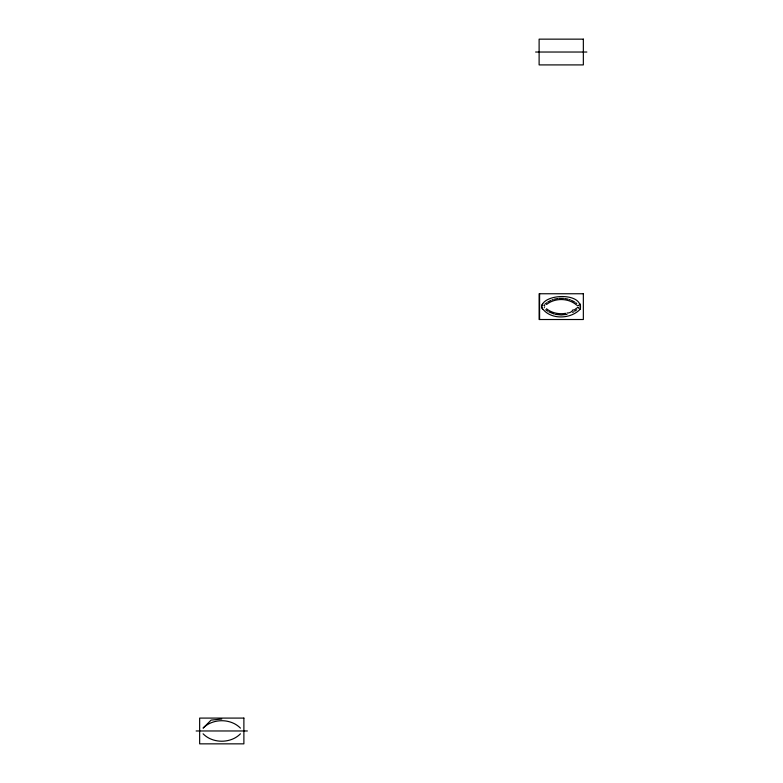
<?xml version="1.0" encoding="UTF-8"?>
<svg xmlns="http://www.w3.org/2000/svg" width="783" height="783" viewBox="0 0 783 783"><rect width="100%" height="100%" fill="white"/><g stroke="black" fill="none" stroke-linecap="round" stroke-linejoin="round"><path stroke-width="1.17" d="M544.459 307.592L544.302 307.69M578.03 305.644L578.48 305.204L578.157 305.576M544.782 304.293L546.691 302.767M576.826 308.022L574.076 310.117M546.514 304.499C555.098 297.648 568.615 297.892 576.826 305.243M576.748 309.765L574.761 311.184M547.699 302.081L550.929 300.359M572.637 312.388L573.714 311.82M552.064 299.899L553.17 299.517M554.286 299.184L557.731 298.499M567.029 314.365L561.225 314.991L555.421 314.365M565.669 313.337C559.033 314.482 551.809 313.043 546.514 308.776M221.765 719.009L211.097 720.115L203.091 728.121A24.488 24.488 0 0 1 209.59 723.463C217.155 719.802 226.375 719.792 233.941 723.463A24.488 24.488 0 0 1 240.44 728.121M558.886 298.372L563.564 298.372M579.841 303.794L579.909 303.794A1.468 1.468 0 0 1 580.125 304.078L580.467 305.39M535.611 52.03L586.859 52.03M196.142 730.97L247.389 730.97M579.841 309.481C584.294 292.832 545.565 292.95 541.719 305.801A6.303 6.293 -90 0 0 541.719 307.465C549.333 319.865 570.181 319.601 579.909 309.481A1.527 1.517 0 0 0 580.183 309.089L580.35 308.629A13.37 13.35 -90 0 0 580.428 305.399M564.729 298.499L568.164 299.184M554.286 314.081L548.746 311.82M569.29 299.517L570.396 299.899M571.521 300.359L574.761 302.081M547.699 311.184L545.712 309.765M575.769 302.767L576.748 303.501M577.697 307.259L578.52 308.081L577.717 307.308M543.95 305.174L544.772 305.996L544.302 305.576M539.595 293.752L539.595 319.513M573.136 309.686A6.362 6.362 0 0 1 567.098 312.985M542.668 309.393A4.571 4.561 -90 0 1 542.668 303.873M203.091 733.808A24.488 24.488 0 0 0 209.59 738.477C217.155 742.137 226.375 742.137 233.941 738.477A24.488 24.488 0 0 0 240.44 733.808M583.345 39.15L539.115 39.15L539.115 64.911L583.345 64.911L583.345 39.15M583.345 293.752L539.115 293.752L539.115 319.513L583.345 319.513L583.345 293.752M243.885 718.089L199.655 718.089L199.655 743.85L243.885 743.85L243.885 718.089"/></g></svg>
